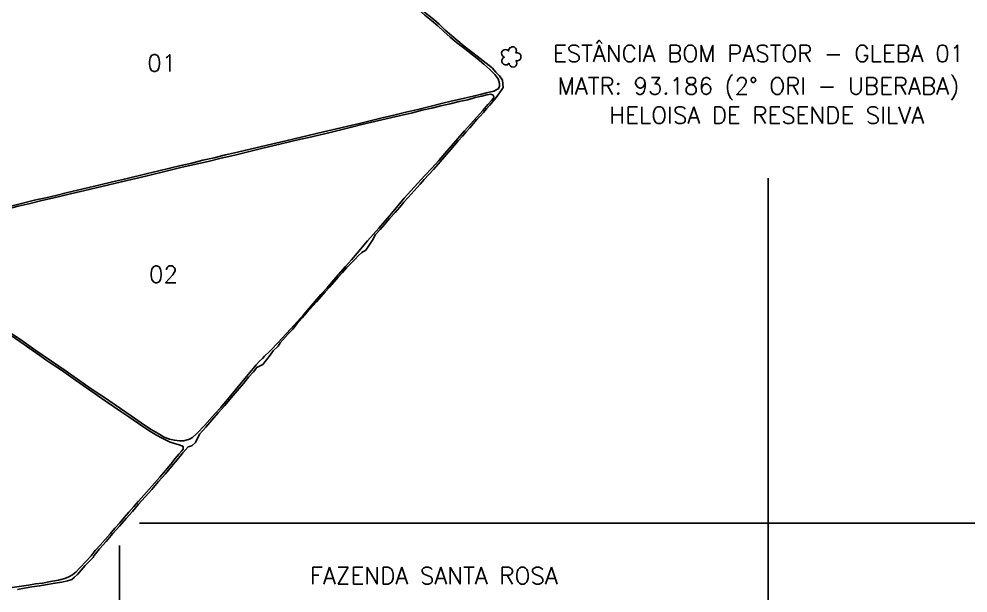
# Model space of a CAD drawing. Extents: x 745861 to 750061, y 7819050 to 7824990.
# Drawn here: x 747845 to 749308, y 7820892 to 7821777 of the extents above; entities that cross this region are included whole.
import ezdxf

# ---------------------------------------------------------------- set-up
doc = ezdxf.new("R2010")
doc.units = 0
doc.header["$MEASUREMENT"] = 0
doc.linetypes.add('CONTINUO', pattern=[0])
doc.layers.add('0114000966', color=1, linetype='Continuous', lineweight=25)
for name, color, linetype in [('0114000966001', 5, 'Continuous'), ('0114000966002', 5, 'Continuous'), ('0114000966003', 5, 'Continuous'), ('_SIMBOLO ARVORE', 118, 'Continuous'), ('TEXTO CONFORNTANTES', 7, 'Continuous'), ('TEXTO_NUN_TAL', 7, 'Continuous')]:
    doc.layers.add(name, color=color, linetype=linetype)
doc.styles.add('Simplex', font='simplex.shx')

msp = doc.modelspace()

# ---------------------------------------------------------------- linework, layer by layer
at = {"color": 8}
for p, q in [((749000, 7819718.8), (749000, 7821531.7)), ((748030.7, 7821000), (749861.2, 7821000)), ((748000, 7819718.8), (748000, 7820965.2))]:
    msp.add_line(p, q, dxfattribs=at)
at = {"layer": '0114000966'}
msp.add_lwpolyline([(748467.7, 7821789.7), (748484.4, 7821776.1), (748492.9, 7821769), (748502, 7821760), (748521.4, 7821743.2), (748531.4, 7821735.2), (748551.5, 7821719.6), (748574.4, 7821701.6), (748579.9, 7821695.1), (748585.8, 7821689.5), (748590.4, 7821682.9), (748591.7, 7821671.4), (748583.8, 7821660.2), (748580.2, 7821655.5), (748576.1, 7821650.5), (748571, 7821644.3), (748565.7, 7821638.5), (748561.1, 7821633.1), (748556.3, 7821627.7), (748550.9, 7821622.2), (748539.8, 7821609.3), (748534.6, 7821603.1), (748528.5, 7821596.5), (748522, 7821589), (748516.6, 7821582.8), (748510.5, 7821575.9), (748504.1, 7821568.4), (748491, 7821553.4), (748483.9, 7821545.3), (748476.6, 7821537.3), (748469.7, 7821529.5), (748463.3, 7821522.6), (748445.1, 7821502.1), (748438.3, 7821494.7), (748431.9, 7821487.1), (748424.9, 7821478.9), (748416.9, 7821469.8), (748409, 7821460.9), (748401.8, 7821452.5), (748394.5, 7821444.9), (748390, 7821436.1), (748379.5, 7821420.6), (748373.7, 7821417), (748368.2, 7821412.3), (748362.5, 7821406.5), (748356.4, 7821400.1), (748350, 7821393.3), (748343.8, 7821386.4), (748337.2, 7821379.2), (748330.3, 7821371.5), (748323.7, 7821363.8), (748317.1, 7821356.2), (748303.4, 7821341), (748288.7, 7821324.8), (748281.3, 7821316.1), (748273.8, 7821307.4), (748266.9, 7821299.1), (748260.1, 7821291.8), (748247.7, 7821277.6), (748244.6, 7821272.7), (748236.5, 7821265.7), (748231.9, 7821258.7), (748220.6, 7821244.6), (748211.5, 7821239.8), (748206.4, 7821233.1), (748198.9, 7821224.7), (748190.8, 7821215.1), (748181.4, 7821204), (748171.9, 7821192.9), (748162.1, 7821181.3), (748152, 7821169.8), (748142.3, 7821158.6), (748132.7, 7821148), (748123.2, 7821137.2), (748116.9, 7821124.1), (748111.4, 7821119), (748105.9, 7821117.3), (748097.2, 7821108.3), (748088.8, 7821097.4), (748080.1, 7821086.9), (748070.5, 7821075.6), (748060, 7821063.8), (748049.8, 7821051.9), (748039.4, 7821040.3), (748029.3, 7821028.8), (748019.8, 7821017.8), (748010, 7821006.9), (747999.8, 7820994.9), (747989.5, 7820983.7), (747979.3, 7820971.7), (747968.8, 7820960), (747960.7, 7820950.1), (747959.2, 7820946.6), (747951.2, 7820939.3), (747946.6, 7820934.4), (747940.5, 7820927.5), (747934.8, 7820920.8), (747930.6, 7820916.5), (747926.3, 7820913), (747919.4, 7820910.9), (747910.6, 7820909), (747900.2, 7820907), (747888.5, 7820905.3), (747876.6, 7820903.1), (747864.6, 7820901.5), (747853.1, 7820899.5), (747842.6, 7820897.5)], dxfattribs=at)
at = {"layer": '0114000966001', "linetype": 'CONTINUO', "flags": 128}
msp.add_lwpolyline([(747564.8, 7821475.3), (747572.1, 7821470.5), (747589.5, 7821459), (747599.4, 7821452.8), (747608.9, 7821446.3), (747616.5, 7821441.7), (747621, 7821439.8), (747629.3, 7821440.9), (747635.2, 7821442.2), (747643.5, 7821443.8), (747653.1, 7821445.9), (747665.2, 7821448.9), (747679, 7821452.6), (747692.7, 7821455.3), (747705.9, 7821458.3), (747718.9, 7821461.5), (747732.7, 7821464.9), (747746.9, 7821468.2), (747761.6, 7821471.7), (747775.5, 7821475.3), (747790.1, 7821478.7), (747805.6, 7821482.4), (747838.3, 7821489.9), (747870.9, 7821498.1), (747886.1, 7821501.4), (747901.8, 7821505.1), (747917.7, 7821509.3), (747934.9, 7821513.1), (747952.7, 7821517.2), (747970, 7821521.5), (747988.8, 7821526), (748007.3, 7821530.4), (748043, 7821538.8), (748060.3, 7821542.9), (748077.4, 7821546.9), (748094.5, 7821551.1), (748111.3, 7821554.9), (748128.4, 7821559.4), (748145.8, 7821563.2), (748163.4, 7821567.8), (748181.8, 7821572), (748218.7, 7821580.7), (748256.1, 7821589.4), (748314.3, 7821603.1), (748370.1, 7821616.1), (748405, 7821624.7), (748422.8, 7821628.9), (748441.2, 7821633.3), (748459.9, 7821637.8), (748478.4, 7821642.2), (748496.4, 7821646.8), (748513.3, 7821650.8), (748529.9, 7821654.5), (748556.1, 7821660.9), (748565.7, 7821663.2), (748577.2, 7821665.7), (748584, 7821669.2), (748585.7, 7821672.8), (748585.8, 7821677.8), (748583.7, 7821684.9), (748578.7, 7821691.6), (748571.1, 7821699.3), (748561.7, 7821707.7), (748551.4, 7821716), (748529.6, 7821732.9), (748519.4, 7821740.7), (748509.5, 7821749.3), (748500.1, 7821757.9), (748490.8, 7821766.7), (748481.1, 7821774.7), (748470.7, 7821783.1), (748461.1, 7821791.7), (748451.4, 7821800.2), (748441.5, 7821808.6), (748432.7, 7821816.3), (748424.3, 7821823.8), (748414.5, 7821830.3), (748403.9, 7821836.3), (748391.6, 7821841.4), (748377.9, 7821847.3), (748364.3, 7821853.7), (748350.7, 7821860), (748338, 7821866.2), (748327.9, 7821872.1), (748318.9, 7821877.1), (748310.3, 7821882.4), (748292, 7821896.3), (748282.9, 7821904.5), (748274, 7821912.9), (748265.5, 7821921.6), (748256.6, 7821930), (748247.7, 7821938.2), (748238.3, 7821946.1), (748229.2, 7821953.6), (748219.8, 7821960.3), (748213.3, 7821964.6), (748207.8, 7821966.1), (748198.3, 7821966.7), (748182.5, 7821964.5), (748161.8, 7821963), (748151.3, 7821962.5), (748129.3, 7821961), (748117.4, 7821960.4), (748106.3, 7821959.4), (748095.8, 7821958.2), (748073.6, 7821955.2), (748049.6, 7821950.9), (748037.8, 7821948.1), (748025.9, 7821944.8), (748014.8, 7821941.2), (748003.4, 7821936.9), (747991.9, 7821931.9), (747969, 7821919.8), (747948, 7821906.7), (747938.2, 7821900.1), (747928.1, 7821892.8), (747919, 7821885.6), (747910.5, 7821878.5), (747901.1, 7821870.5), (747890.9, 7821861.9), (747861.2, 7821835), (747851.1, 7821825.1), (747840.7, 7821814.7), (747830.6, 7821804), (747811.8, 7821782.2), (747802.6, 7821771.5), (747793.5, 7821761.3), (747784.5, 7821751.3), (747767.2, 7821730.5), (747758.1, 7821719.8), (747748.8, 7821709.1), (747739.1, 7821698.2), (747729.6, 7821687.3), (747719.8, 7821676.3), (747710.5, 7821664.7), (747691.7, 7821643.4), (747683.3, 7821633.5), (747675, 7821623.6), (747649.7, 7821595.1), (747641.4, 7821586.3), (747633.5, 7821577.5), (747625.7, 7821568.6), (747618.2, 7821560.3), (747610.3, 7821551.2), (747602.7, 7821542.8), (747594.9, 7821534.3), (747587.1, 7821525.1), (747579.2, 7821516.9), (747571.4, 7821508.8), (747558, 7821494.7), (747554.7, 7821489.6), (747553.8, 7821486.5), (747554.7, 7821482.9), (747558.2, 7821479.7)], close=True, dxfattribs=at)
at = {"layer": '0114000966002', "linetype": 'CONTINUO', "flags": 128}
msp.add_lwpolyline([(747647.5, 7821420.6), (747655.2, 7821414.8), (747661.9, 7821410.4), (747668.9, 7821405.1), (747677.5, 7821398.8), (747686.3, 7821393.3), (747695.5, 7821387), (747705.1, 7821380.3), (747715.5, 7821373.2), (747725.6, 7821366.2), (747736.3, 7821358.8), (747767.4, 7821337), (747778.5, 7821329.6), (747800.9, 7821314.6), (747812.2, 7821306.2), (747824.4, 7821297.8), (747837, 7821289.6), (747848.7, 7821281.8), (747860.1, 7821273.8), (747870.9, 7821265.9), (747894.9, 7821249.4), (747917.6, 7821234.1), (747929.9, 7821225.4), (747952.7, 7821209.7), (747963.8, 7821201.9), (747975, 7821194.3), (748017.5, 7821165), (748038.3, 7821150.8), (748048.6, 7821144.1), (748059.2, 7821137.8), (748068.6, 7821132.6), (748076.7, 7821129.4), (748084.4, 7821127.5), (748092.3, 7821126.6), (748099.2, 7821126.6), (748107.9, 7821129.3), (748112.1, 7821131.9), (748118.7, 7821137.4), (748131.4, 7821151.1), (748139, 7821159.5), (748147.5, 7821168.7), (748155.8, 7821178.2), (748171.1, 7821196), (748178.7, 7821205.3), (748195.4, 7821226), (748203.6, 7821235.8), (748210.4, 7821243.9), (748215.9, 7821249.3), (748220.1, 7821253.6), (748223.6, 7821257.4), (748230.4, 7821263.8), (748235.7, 7821269), (748242.1, 7821275.7), (748245.6, 7821279.6), (748249.7, 7821283.9), (748257.4, 7821292.3), (748274.7, 7821311.1), (748283.5, 7821321.1), (748292.5, 7821331.3), (748301.4, 7821341.9), (748310.4, 7821352.2), (748320.1, 7821362.7), (748329.7, 7821374.2), (748348.4, 7821395.4), (748357.7, 7821405.6), (748366.3, 7821416.2), (748382.1, 7821435.1), (748391, 7821444.8), (748399.5, 7821454.6), (748419.4, 7821477.3), (748438.9, 7821500.9), (748448.9, 7821512.2), (748470.7, 7821535.7), (748481.5, 7821547.1), (748492, 7821558.7), (748501.7, 7821569.7), (748511.6, 7821581.7), (748521.8, 7821593.1), (748531.9, 7821604.6), (748541, 7821615), (748550.6, 7821625.6), (748559.9, 7821635.9), (748568, 7821645.1), (748573.5, 7821651.5), (748576.5, 7821655.1), (748577.1, 7821657.4), (748576, 7821659.8), (748572.5, 7821661), (748566.5, 7821660), (748558.3, 7821658.3), (748548.4, 7821656.3), (748536.9, 7821652.7), (748523.5, 7821649.8), (748509.5, 7821646.1), (748495.4, 7821643.3), (748481.4, 7821639.8), (748466.7, 7821636.3), (748451.4, 7821632.5), (748435.6, 7821628.8), (748419.9, 7821625.1), (748404.2, 7821621.4), (748388.7, 7821618.2), (748373.7, 7821614.3), (748357.4, 7821610.5), (748341.2, 7821606.3), (748324.5, 7821602.3), (748291.7, 7821594.6), (748274.8, 7821590.7), (748238.2, 7821582), (748218.5, 7821577.4), (748198.2, 7821572.5), (748177.5, 7821567.1), (748156.8, 7821562.5), (748136.4, 7821557.6), (748096.6, 7821548.4), (748077.7, 7821543.8), (748040.2, 7821534.9), (748002.8, 7821526), (747964, 7821516.9), (747946.2, 7821512.5), (747933.1, 7821509.4), (747911.2, 7821504.7), (747896.2, 7821501), (747879.9, 7821497), (747862.1, 7821492.6), (747843.4, 7821488.3), (747823.9, 7821483.5), (747804.8, 7821479), (747785.8, 7821474.6), (747767.4, 7821470.3), (747749.2, 7821465.8), (747730.5, 7821461.4), (747711.9, 7821456.8), (747693.4, 7821452.6), (747676, 7821448.4), (747660.1, 7821444.5), (747645.4, 7821441.1), (747634.6, 7821438.4), (747631.5, 7821436.9), (747630.7, 7821436.2), (747629.8, 7821434.4), (747632, 7821432.5), (747635.4, 7821429.4)], close=True, dxfattribs=at)
at = {"layer": '0114000966003', "linetype": 'CONTINUO', "flags": 128}
msp.add_lwpolyline([(747893.4, 7820909.6), (747905.7, 7820911.8), (747915.5, 7820914.5), (747921.6, 7820916.8), (747927.5, 7820920), (747933, 7820924.6), (747937.8, 7820930.1), (747949.2, 7820942.2), (747955.8, 7820949.6), (747962.4, 7820957.5), (747970, 7820965.9), (747977.7, 7820974.5), (747985.2, 7820983.1), (747992.7, 7820991.9), (748000.3, 7821000.5), (748007.5, 7821008.8), (748014.3, 7821016.6), (748022, 7821025.4), (748029.3, 7821033.9), (748037.2, 7821042.8), (748045.7, 7821052.3), (748053.5, 7821061.4), (748062.1, 7821070.7), (748070.8, 7821081), (748078.8, 7821090.6), (748085.8, 7821099.4), (748091.2, 7821106.1), (748095.4, 7821110.9), (748097.9, 7821113.9), (748097.9, 7821118), (748096, 7821118.8), (748091.7, 7821120.5), (748084.8, 7821122.7), (748078.1, 7821124.8), (748071.5, 7821127.6), (748064.3, 7821131.3), (748056.6, 7821135.6), (748046.4, 7821141.8), (748035.8, 7821148.8), (748014, 7821163.7), (748002, 7821171.9), (747977.4, 7821188.5), (747965.7, 7821196.4), (747943.5, 7821212), (747932, 7821220.3), (747921.1, 7821227.8), (747910.3, 7821235.6), (747888.4, 7821250.3), (747876.9, 7821258.4), (747865, 7821266.7), (747852.6, 7821275.2), (747839.2, 7821284.4), (747824.8, 7821294.2), (747797.6, 7821313.1), (747784.3, 7821322.4), (747771.2, 7821331.5), (747745.9, 7821348.9), (747718.1, 7821367.6), (747703.6, 7821377.8), (747688.8, 7821388.1), (747674.8, 7821398.1), (747647.1, 7821417.1), (747642.6, 7821419.9), (747638, 7821422.6), (747630.2, 7821427.3), (747627.6, 7821427.8), (747625.1, 7821426.8), (747622.7, 7821423.5), (747620.4, 7821417.5), (747617.9, 7821411.6), (747614.9, 7821403.7), (747610.7, 7821394.8), (747606.4, 7821385.7), (747597.9, 7821367.5), (747593.6, 7821357.6), (747589.4, 7821347.6), (747584.7, 7821337), (747579.9, 7821326.5), (747574.6, 7821315.6), (747569.2, 7821304.4), (747563.6, 7821292.7), (747558.8, 7821281.7), (747553.8, 7821272.3), (747549.1, 7821262.3), (747543.8, 7821251.4), (747537.8, 7821239.2), (747532.3, 7821227), (747526.7, 7821214.8), (747520.9, 7821202), (747515, 7821188.3), (747502.8, 7821161.7), (747497.3, 7821149), (747491.7, 7821136.8), (747486.1, 7821125), (747475.8, 7821102.3), (747471.9, 7821094.1), (747467.6, 7821084.8), (747462.3, 7821073.2), (747456.3, 7821060.4), (747450.5, 7821048.1), (747445.2, 7821036.4), (747440.6, 7821025.6), (747435.9, 7821015.3), (747431.8, 7821006.7), (747428.3, 7820998.5), (747428.3, 7820996.2), (747429.4, 7820994.3), (747433.1, 7820993), (747440, 7820991.9), (747448.1, 7820990.9), (747457.6, 7820989.1), (747467.5, 7820987.7), (747478.8, 7820986.1), (747492.6, 7820983.9), (747506.4, 7820981.7), (747562.6, 7820973.5), (747576.3, 7820971.2), (747602.4, 7820967.1), (747614.9, 7820965.4), (747628.5, 7820963.2), (747641.8, 7820961.5), (747668.2, 7820957.1), (747680.3, 7820955.1), (747693.5, 7820951.7), (747700.8, 7820949.4), (747706.9, 7820947), (747715.2, 7820942.7), (747725.1, 7820937.8), (747735.2, 7820932.6), (747745.3, 7820927.7), (747755.1, 7820922.6), (747764.6, 7820918.3), (747773.8, 7820914), (747782.7, 7820909.1), (747791.9, 7820905.4), (747805.6, 7820900.3), (747816.4, 7820898.3), (747823.5, 7820899.1), (747830.7, 7820899.8), (747859.3, 7820904.1), (747870.3, 7820906), (747880.9, 7820907.5)], close=True, dxfattribs=at)
at = {"layer": '_SIMBOLO ARVORE', "linetype": 'CONTINUO'}
msp.add_polyline3d([(748600.5, 7821708.9, 0), (748597.8, 7821706.6, 0), (748594.4, 7821706.3, 0), (748591.9, 7821707.2, 0), (748590.2, 7821708.9, 0), (748589.5, 7821710.8, 0), (748589.3, 7821713.7, 0), (748590.2, 7821715.5, 0), (748591.2, 7821716.9, 0), (748593.2, 7821718.2, 0), (748591.9, 7821718.6, 0), (748590.7, 7821719.6, 0), (748589.2, 7821721.9, 0), (748589, 7821724.7, 0), (748590, 7821727.5, 0), (748591.1, 7821728.5, 0), (748593.1, 7821729.7, 0), (748595.3, 7821730, 0), (748596.9, 7821729.8, 0), (748598.3, 7821729.2, 0), (748599.7, 7821727.9, 0), (748600.2, 7821730.4, 0), (748600.5, 7821731.3, 0), (748601.6, 7821732.7, 0), (748603.3, 7821733.3, 0), (748604.9, 7821734, 0), (748606.6, 7821734.2, 0), (748608.3, 7821734, 0), (748609.7, 7821733.2, 0), (748610.7, 7821732.1, 0), (748611.6, 7821730.4, 0), (748612, 7821728.4, 0), (748611.1, 7821724.9, 0), (748613.6, 7821725, 0), (748615.6, 7821724.5, 0), (748617.5, 7821723, 0), (748618.6, 7821721.8, 0), (748618.9, 7821716.9, 0), (748617.7, 7821714.8, 0), (748616.1, 7821713.4, 0), (748613.7, 7821712.7, 0), (748611.5, 7821712.9, 0), (748612.6, 7821708.4, 0), (748612.1, 7821706.5, 0), (748610.8, 7821704.7, 0), (748609.4, 7821703.5, 0), (748607.4, 7821703, 0), (748605.4, 7821703.2, 0), (748603.8, 7821703.6, 0), (748602.1, 7821705.3, 0), (748600.9, 7821706.8, 0), (748600.6, 7821709.1, 0)], dxfattribs=at)

# ---------------------------------------------------------------- texts
at = {"layer": 'TEXTO CONFORNTANTES', "linetype": 'ByBlock', "style": 'Simplex'}
for s, p in [('ESTÂNCIA BOM PASTOR - GLEBA 01', (748668.4, 7821710.9)), ('MATR: 93.186 (2° ORI - UBERABA)', (748675.4, 7821660.8)), ('HELOISA DE RESENDE SILVA', (748755.1, 7821615.8)), ('FAZENDA SANTA ROSA', (748293.6, 7820905.8))]:
    msp.add_text(s, height=26, dxfattribs=at).set_placement(p)
at = {"layer": 'TEXTO_NUN_TAL', "linetype": 'Continuous', "style": 'Simplex'}
for s, p in [('01', (748042.6, 7821696.3)), ('02', (748045.3, 7821370.4))]:
    msp.add_text(s, height=26, dxfattribs=at).set_placement(p)

doc.saveas('drawing.dxf')
